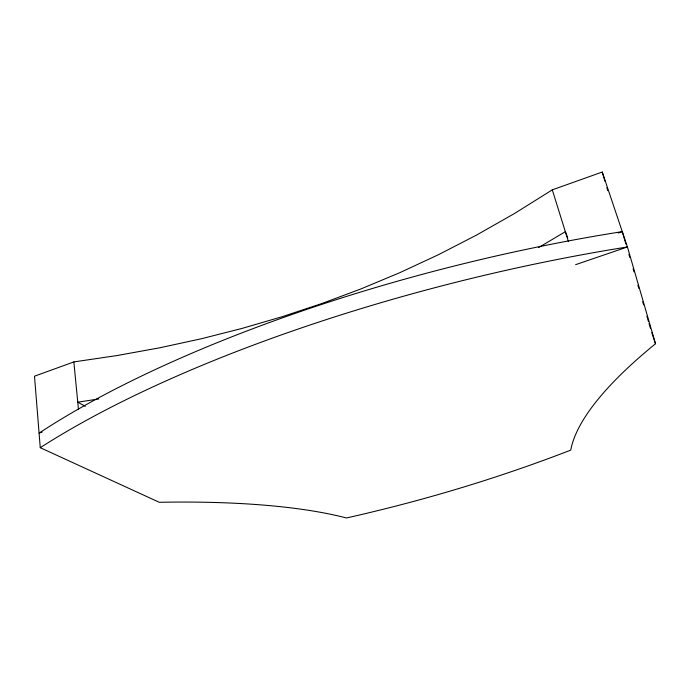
<?xml version="1.0" encoding="UTF-8"?>
<svg xmlns="http://www.w3.org/2000/svg" width="690" height="690" viewBox="0 0 690 690"><rect width="100%" height="100%" fill="white"/><g stroke="black" fill="none" stroke-linecap="round" stroke-linejoin="round"><path stroke-width="1.03" d="M552.293 189.854L514.473 213.521L476.514 235.1L438.34 254.757L399.907 272.636L361.137 288.851L321.971 303.497L282.331 316.658L242.13 328.397L201.282 338.773L159.692 347.803L117.248 355.514L73.856 361.922L34.5 376.205L40.253 447.689L159.278 502.294A416.941 99.998 -7.4 0 1 346.492 517.966A1273.533 904.512 0.3 0 0 570.742 450.122A583.55 147.194 -21.4 0 1 655.5 343.749L627.426 246.96L602.249 172.034L552.293 189.854L568.405 241.517M538.545 247.615L565.334 231.676L567.689 237.653M42.099 432.069L39.08 433.113A591.804 177.986 -13.9 0 1 622.277 231.633L625.882 244.01M618.24 233.022L622.277 231.633M575.624 264.667L627.426 246.96A594.504 173.492 -13.9 0 0 40.253 447.689M98.739 398.967L77.754 402.175L85.267 406.289M651.791 332.649L655.5 343.749M602.249 172.034L604.992 181.323M606.821 187.508L607.735 190.604M628.883 254.317L629.789 257.413M633.092 268.755L633.989 271.851M637.896 285.255L638.793 288.351M642.701 301.754L643.606 304.851M646.909 316.193L648.41 321.35M649.014 323.412L650.515 328.569M73.856 361.922L78.479 409.619"/></g></svg>
